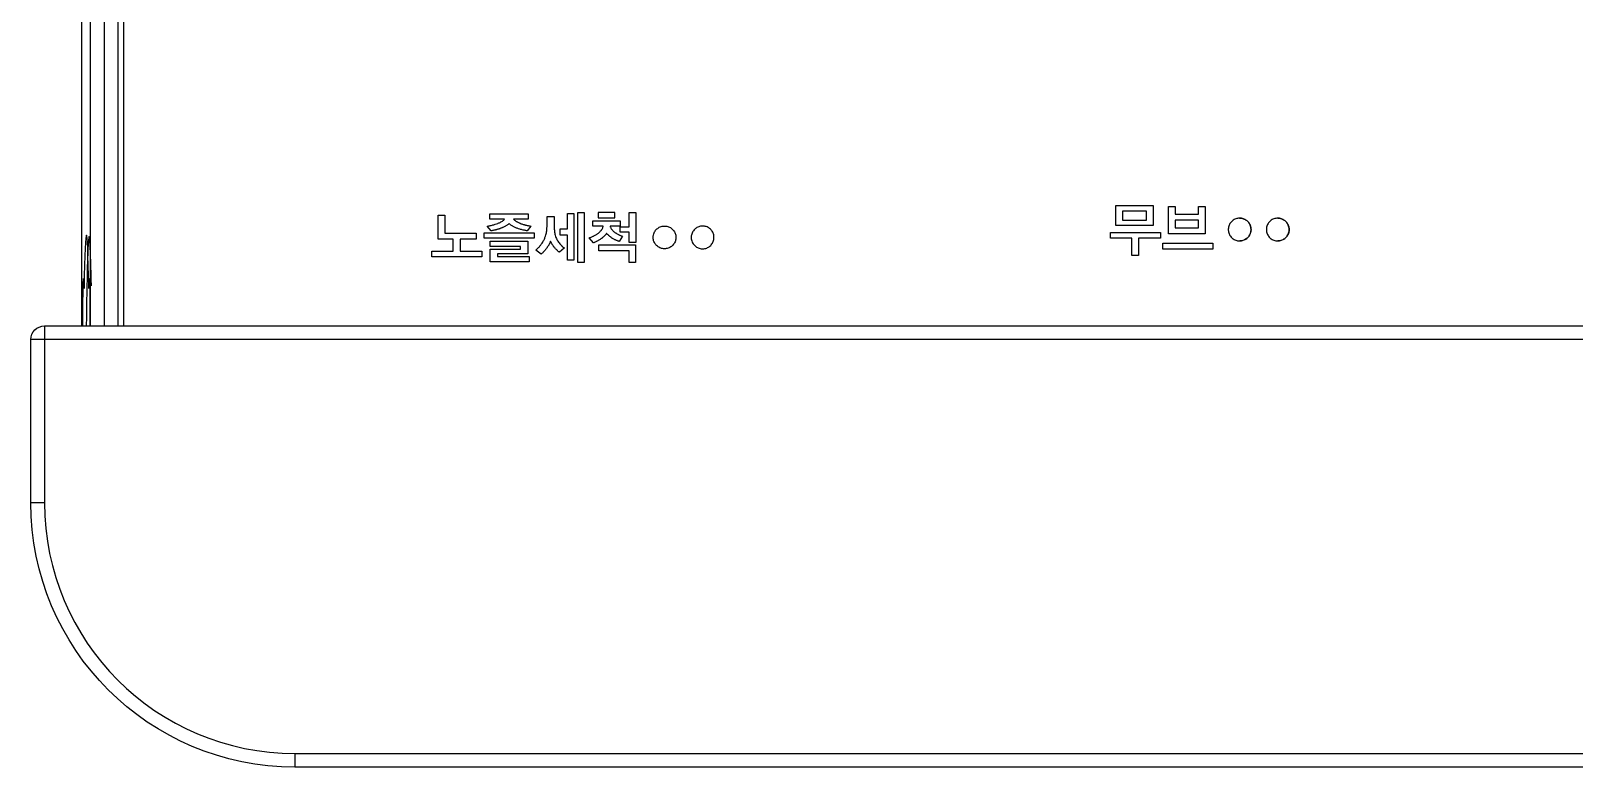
# Model space of a CAD drawing. Header units: millimetres. Extents: x 5 to 3846, y -2727 to 2747.
# Drawn here: x 1358.1 to 1414.7, y -1057.5 to -1030.5 of the extents above; entities that cross this region are included whole.
import ezdxf

# ---------------------------------------------------------------- set-up
doc = ezdxf.new("R2010")
doc.units = ezdxf.units.MM

msp = doc.modelspace()

# ---------------------------------------------------------------- linework, layer by layer
at = {"linetype": 'Continuous'}
for p, q in [((1359.925, -1007.514), (1359.925, -1041.301)), ((1360.257, -1041.301), (1360.257, -1007.514)), ((1360.757, -1007.514), (1360.757, -1041.301)), ((1361.265, -1007.514), (1361.265, -1041.301)), ((1361.465, -1007.514), (1361.465, -1041.301)), ((1373.024, -1037.231), (1373.266, -1037.231)), ((1373.024, -1038.11), (1373.024, -1037.231)), ((1373.266, -1037.231), (1373.266, -1037.899)), ((1373.266, -1037.231), (1373.266, -1037.231)), ((1373.266, -1037.231), (1373.266, -1037.899)), ((1374.924, -1037.183), (1376.332, -1037.183)), ((1374.924, -1037.379), (1374.924, -1037.183)), ((1376.332, -1037.183), (1376.332, -1037.379)), ((1376.332, -1037.183), (1376.332, -1037.379)), ((1376.332, -1037.183), (1376.332, -1037.183)), ((1377.769, -1037.174), (1378.003, -1037.174)), ((1377.769, -1037.742), (1377.769, -1037.174)), ((1378.003, -1037.174), (1378.003, -1038.887)), ((1378.003, -1037.174), (1378.003, -1038.887)), ((1378.003, -1037.174), (1378.003, -1037.174)), ((1378.157, -1037.133), (1378.391, -1037.133)), ((1378.157, -1038.97), (1378.157, -1037.133)), ((1378.391, -1037.133), (1378.391, -1037.133)), ((1378.391, -1037.133), (1378.391, -1038.97)), ((1378.391, -1037.133), (1378.391, -1038.97)), ((1379.519, -1037.134), (1378.906, -1037.134)), ((1378.906, -1037.134), (1378.906, -1037.331)), ((1379.519, -1037.331), (1379.519, -1037.134)), ((1379.519, -1037.134), (1379.519, -1037.134)), ((1379.519, -1037.331), (1379.519, -1037.134)), ((1380.038, -1037.133), (1380.281, -1037.133)), ((1380.038, -1037.659), (1380.038, -1037.133)), ((1380.281, -1037.133), (1380.281, -1038.242)), ((1380.281, -1037.133), (1380.281, -1037.133)), ((1380.281, -1037.133), (1380.281, -1038.242)), ((1397.919, -1036.88), (1399.283, -1036.88)), ((1397.919, -1037.619), (1397.919, -1036.88)), ((1398.162, -1037.087), (1398.162, -1037.412)), ((1399.041, -1037.087), (1398.162, -1037.087)), ((1398.162, -1037.087), (1398.162, -1037.087)), ((1398.162, -1037.087), (1398.162, -1037.412)), ((1399.041, -1037.412), (1399.041, -1037.087)), ((1399.283, -1036.88), (1399.283, -1036.88)), ((1399.283, -1036.88), (1399.283, -1037.619)), ((1399.283, -1036.88), (1399.283, -1037.619)), ((1399.849, -1036.921), (1400.093, -1036.921)), ((1399.849, -1037.915), (1399.849, -1036.921)), ((1400.093, -1036.921), (1400.093, -1037.201)), ((1400.093, -1036.921), (1400.093, -1036.921)), ((1400.093, -1036.921), (1400.093, -1037.201)), ((1400.093, -1037.201), (1400.093, -1037.201)), ((1400.093, -1037.201), (1400.949, -1037.201)), ((1400.949, -1036.921), (1401.194, -1036.921)), ((1400.949, -1037.201), (1400.949, -1036.921)), ((1401.194, -1036.921), (1401.194, -1037.915)), ((1401.194, -1036.921), (1401.194, -1037.915)), ((1401.194, -1036.921), (1401.194, -1036.921)), ((1374.968, -1037.807), (1374.828, -1037.638)), ((1375.467, -1037.379), (1374.924, -1037.379)), ((1374.968, -1037.807), (1374.968, -1037.807)), ((1375.114, -1037.78), (1375.114, -1037.78)), ((1375.327, -1037.717), (1375.327, -1037.717)), ((1375.516, -1037.625), (1375.516, -1037.625)), ((1376.332, -1037.379), (1375.789, -1037.379)), ((1375.891, -1037.461), (1375.891, -1037.461)), ((1376.043, -1037.538), (1376.043, -1037.538)), ((1376.247, -1037.6), (1376.247, -1037.6)), ((1376.428, -1037.638), (1376.288, -1037.807)), ((1376.428, -1037.638), (1376.288, -1037.807)), ((1376.288, -1037.807), (1376.288, -1037.807)), ((1376.332, -1037.379), (1376.332, -1037.379)), ((1376.428, -1037.638), (1376.428, -1037.638)), ((1377.025, -1037.281), (1377.282, -1037.281)), ((1377.025, -1037.592), (1377.025, -1037.281)), ((1377.282, -1037.281), (1377.282, -1037.592)), ((1377.282, -1037.281), (1377.282, -1037.592)), ((1377.282, -1037.281), (1377.282, -1037.281)), ((1377.282, -1037.592), (1377.282, -1037.592)), ((1377.506, -1037.742), (1377.769, -1037.742)), ((1377.506, -1037.972), (1377.506, -1037.742)), ((1378.704, -1037.642), (1378.704, -1037.439)), ((1378.704, -1037.439), (1379.715, -1037.439)), ((1379.082, -1037.642), (1378.704, -1037.642)), ((1378.906, -1037.331), (1379.519, -1037.331)), ((1379.715, -1037.642), (1379.337, -1037.642)), ((1379.405, -1037.762), (1379.405, -1037.762)), ((1379.519, -1037.331), (1379.519, -1037.331)), ((1379.711, -1037.659), (1380.038, -1037.659)), ((1379.711, -1037.863), (1379.711, -1037.659)), ((1379.715, -1037.439), (1379.715, -1037.642)), ((1379.715, -1037.439), (1379.715, -1037.439)), ((1379.715, -1037.439), (1379.715, -1037.642)), ((1379.715, -1037.642), (1379.715, -1037.642)), ((1381.339, -1037.634), (1381.339, -1037.634)), ((1399.283, -1037.619), (1397.919, -1037.619)), ((1398.162, -1037.412), (1399.041, -1037.412)), ((1398.162, -1037.412), (1398.162, -1037.412)), ((1399.283, -1037.619), (1399.283, -1037.619)), ((1400.093, -1037.414), (1400.093, -1037.703)), ((1400.093, -1037.414), (1400.093, -1037.703)), ((1400.949, -1037.414), (1400.093, -1037.414)), ((1400.093, -1037.414), (1400.093, -1037.414)), ((1400.093, -1037.703), (1400.949, -1037.703)), ((1400.093, -1037.703), (1400.093, -1037.703)), ((1400.949, -1037.703), (1400.949, -1037.414)), ((1373.573, -1038.11), (1373.024, -1038.11)), ((1373.266, -1037.899), (1374.419, -1037.899)), ((1373.266, -1037.899), (1373.266, -1037.899)), ((1373.573, -1038.552), (1373.573, -1038.11)), ((1373.832, -1038.11), (1373.832, -1038.552)), ((1374.419, -1038.11), (1373.832, -1038.11)), ((1373.832, -1038.11), (1373.832, -1038.11)), ((1373.832, -1038.11), (1373.832, -1038.552)), ((1374.419, -1037.899), (1374.419, -1038.11)), ((1374.419, -1037.899), (1374.419, -1037.899)), ((1374.419, -1037.899), (1374.419, -1038.11)), ((1374.419, -1038.11), (1374.419, -1038.11)), ((1374.709, -1037.886), (1376.547, -1037.886)), ((1374.709, -1038.085), (1374.709, -1037.886)), ((1376.547, -1038.085), (1374.709, -1038.085)), ((1374.939, -1038.187), (1376.317, -1038.187)), ((1374.939, -1038.379), (1374.939, -1038.187)), ((1376.05, -1038.379), (1374.939, -1038.379)), ((1376.05, -1038.483), (1376.05, -1038.379)), ((1376.317, -1038.187), (1376.317, -1038.653)), ((1376.317, -1038.187), (1376.317, -1038.653)), ((1376.317, -1038.187), (1376.317, -1038.187)), ((1376.547, -1037.886), (1376.547, -1038.085)), ((1376.547, -1037.886), (1376.547, -1037.886)), ((1376.547, -1037.886), (1376.547, -1038.085)), ((1376.547, -1038.085), (1376.547, -1038.085)), ((1377.105, -1038.298), (1377.105, -1038.298)), ((1377.308, -1037.895), (1377.308, -1037.895)), ((1377.411, -1038.17), (1377.411, -1038.17)), ((1377.769, -1037.972), (1377.506, -1037.972)), ((1377.539, -1038.337), (1377.539, -1038.337)), ((1377.769, -1038.887), (1377.769, -1037.972)), ((1378.731, -1038.248), (1378.572, -1038.066)), ((1378.731, -1038.248), (1378.731, -1038.248)), ((1378.85, -1038.195), (1378.85, -1038.195)), ((1378.923, -1038.325), (1380.276, -1038.325)), ((1378.923, -1038.54), (1378.923, -1038.325)), ((1379.005, -1038.104), (1379.005, -1038.104)), ((1379.131, -1037.998), (1379.131, -1037.998)), ((1379.512, -1037.868), (1379.512, -1037.868)), ((1379.672, -1037.958), (1379.672, -1037.958)), ((1379.798, -1038.003), (1379.675, -1038.197)), ((1379.798, -1038.003), (1379.675, -1038.197)), ((1379.675, -1038.197), (1379.675, -1038.197)), ((1380.038, -1037.863), (1379.711, -1037.863)), ((1379.798, -1038.003), (1379.798, -1038.003)), ((1380.038, -1038.242), (1380.038, -1037.863)), ((1380.281, -1038.242), (1380.038, -1038.242)), ((1380.276, -1038.325), (1380.276, -1038.97)), ((1380.276, -1038.325), (1380.276, -1038.325)), ((1380.276, -1038.325), (1380.276, -1038.97)), ((1380.281, -1038.242), (1380.281, -1038.242)), ((1397.717, -1038.078), (1397.717, -1037.867)), ((1397.717, -1037.867), (1399.555, -1037.867)), ((1398.506, -1038.078), (1397.717, -1038.078)), ((1398.506, -1038.712), (1398.506, -1038.078)), ((1398.75, -1038.078), (1398.75, -1038.078)), ((1399.555, -1038.078), (1398.75, -1038.078)), ((1398.75, -1038.078), (1398.75, -1038.712)), ((1398.75, -1038.078), (1398.75, -1038.712)), ((1399.555, -1037.867), (1399.555, -1037.867)), ((1399.555, -1037.867), (1399.555, -1038.078)), ((1399.555, -1037.867), (1399.555, -1038.078)), ((1399.555, -1038.078), (1399.555, -1038.078)), ((1399.638, -1038.268), (1401.476, -1038.268)), ((1399.638, -1038.479), (1399.638, -1038.268)), ((1401.194, -1037.915), (1399.849, -1037.915)), ((1401.194, -1037.915), (1401.194, -1037.915)), ((1401.476, -1038.268), (1401.476, -1038.479)), ((1401.476, -1038.268), (1401.476, -1038.268)), ((1401.476, -1038.268), (1401.476, -1038.479)), ((1372.788, -1038.552), (1373.573, -1038.552)), ((1372.788, -1038.763), (1372.788, -1038.552)), ((1374.626, -1038.763), (1372.788, -1038.763)), ((1373.832, -1038.552), (1374.626, -1038.552)), ((1373.832, -1038.552), (1373.832, -1038.552)), ((1374.626, -1038.552), (1374.626, -1038.552)), ((1374.626, -1038.552), (1374.626, -1038.763)), ((1374.626, -1038.552), (1374.626, -1038.763)), ((1374.626, -1038.763), (1374.626, -1038.763)), ((1374.939, -1038.483), (1376.05, -1038.483)), ((1374.939, -1038.949), (1374.939, -1038.483)), ((1376.361, -1038.949), (1374.939, -1038.949)), ((1375.204, -1038.653), (1375.204, -1038.757)), ((1375.204, -1038.653), (1375.204, -1038.757)), ((1376.317, -1038.653), (1375.204, -1038.653)), ((1375.204, -1038.653), (1375.204, -1038.653)), ((1375.204, -1038.757), (1376.361, -1038.757)), ((1375.204, -1038.757), (1375.204, -1038.757)), ((1376.317, -1038.653), (1376.317, -1038.653)), ((1376.361, -1038.757), (1376.361, -1038.949)), ((1376.361, -1038.757), (1376.361, -1038.949)), ((1376.361, -1038.757), (1376.361, -1038.757)), ((1376.361, -1038.949), (1376.361, -1038.949)), ((1376.812, -1038.663), (1376.61, -1038.525)), ((1376.812, -1038.663), (1376.812, -1038.663)), ((1376.923, -1038.554), (1376.923, -1038.554)), ((1377.023, -1038.425), (1377.023, -1038.425)), ((1377.658, -1038.444), (1377.478, -1038.598)), ((1377.658, -1038.444), (1377.478, -1038.598)), ((1377.478, -1038.598), (1377.478, -1038.598)), ((1377.658, -1038.444), (1377.658, -1038.444)), ((1378.003, -1038.887), (1377.769, -1038.887)), ((1378.003, -1038.887), (1378.003, -1038.887)), ((1378.391, -1038.97), (1378.157, -1038.97)), ((1378.391, -1038.97), (1378.391, -1038.97)), ((1380.036, -1038.54), (1378.923, -1038.54)), ((1380.036, -1038.97), (1380.036, -1038.54)), ((1380.276, -1038.97), (1380.036, -1038.97)), ((1380.276, -1038.97), (1380.276, -1038.97)), ((1381.339, -1038.469), (1381.339, -1038.469)), ((1398.75, -1038.712), (1398.506, -1038.712)), ((1398.75, -1038.712), (1398.75, -1038.712)), ((1401.476, -1038.479), (1399.638, -1038.479)), ((1401.476, -1038.479), (1401.476, -1038.479)), ((1358.065, -1047.802), (1358.065, -1041.802)), ((1358.565, -1041.802), (1358.065, -1041.802)), ((1358.565, -1041.302), (1590.215, -1041.302)), ((1358.565, -1041.302), (1358.565, -1041.802)), ((1590.215, -1041.802), (1358.565, -1041.802)), ((1358.565, -1041.802), (1358.565, -1047.802)), ((1358.565, -1047.802), (1358.065, -1047.802)), ((1367.765, -1057.002), (1581.015, -1057.002)), ((1367.765, -1057.002), (1367.765, -1057.502)), ((1581.015, -1057.502), (1367.765, -1057.502))]:
    msp.add_line(p, q, dxfattribs=at)
at = {"linetype": 'Continuous', "extrusion": (0, 0, -1)}
for centre, radius, start, end in [((-1358.565, -1041.802), 0.5, 0, 90), ((-1367.765, -1047.802), 9.7, 270, 0)]:
    msp.add_arc(centre, radius, start, end, dxfattribs=at)
at = {"linetype": 'Continuous'}
msp.add_arc((1367.765, -1047.802), 9.2, 180, 270, dxfattribs=at)
for centre, major_axis, start_param, end_param in [((1360.106, -1045.214), (0, 7.25), 5.530522, 7.035849), ((1360.206, -1045.214), (0, 7.2), 5.556157, 7.279511), ((1360.206, -1045.214), (0, 7.2), 0.399721, 0.67246)]:
    msp.add_ellipse(centre, major_axis=major_axis, ratio=0.017455, start_param=start_param, end_param=end_param, dxfattribs=at)
for points, knots in [([(1374.828, -1037.638), (1374.847, -1037.635), (1374.865, -1037.632), (1374.902, -1037.625), (1374.92, -1037.621), (1374.962, -1037.612), (1374.986, -1037.606), (1375.009, -1037.6)], [0, 0, 0, 0, 0.304963, 0.304963, 0.609891, 0.609891, 1, 1, 1, 1]), ([(1375.114, -1037.78), (1375.109, -1037.781), (1375.105, -1037.782), (1375.081, -1037.788), (1375.061, -1037.792), (1375.025, -1037.799), (1375.008, -1037.802), (1374.984, -1037.805), (1374.976, -1037.806), (1374.968, -1037.807)], [0, 0, 0, 0, 0.098344, 0.098344, 0.500012, 0.500012, 0.839188, 0.839188, 1, 1, 1, 1]), ([(1375.114, -1037.78), (1375.098, -1037.784), (1375.081, -1037.787), (1375.049, -1037.794), (1375.033, -1037.797), (1375, -1037.803), (1374.984, -1037.805), (1374.968, -1037.807)], [0, 0, 0, 0, 0.339059, 0.339059, 0.669086, 0.669086, 1, 1, 1, 1]), ([(1375.009, -1037.6), (1375.027, -1037.596), (1375.045, -1037.591), (1375.082, -1037.581), (1375.1, -1037.576), (1375.15, -1037.56), (1375.181, -1037.549), (1375.212, -1037.538)], [0, 0, 0, 0, 0.264872, 0.264872, 0.529755, 0.529755, 1, 1, 1, 1]), ([(1375.327, -1037.717), (1375.313, -1037.722), (1375.298, -1037.727), (1375.26, -1037.739), (1375.236, -1037.747), (1375.192, -1037.76), (1375.173, -1037.765), (1375.14, -1037.773), (1375.127, -1037.777), (1375.114, -1037.78)], [0, 0, 0, 0, 0.204625, 0.204625, 0.546008, 0.546008, 0.819031, 0.819031, 1, 1, 1, 1]), ([(1375.327, -1037.717), (1375.308, -1037.724), (1375.289, -1037.73), (1375.25, -1037.742), (1375.231, -1037.748), (1375.179, -1037.763), (1375.147, -1037.772), (1375.114, -1037.78)], [0, 0, 0, 0, 0.272975, 0.272975, 0.545963, 0.545963, 1, 1, 1, 1]), ([(1375.212, -1037.538), (1375.227, -1037.532), (1375.241, -1037.526), (1375.269, -1037.514), (1375.283, -1037.507), (1375.32, -1037.488), (1375.344, -1037.475), (1375.366, -1037.461)], [0, 0, 0, 0, 0.268041, 0.268041, 0.536114, 0.536114, 1, 1, 1, 1]), ([(1375.516, -1037.625), (1375.501, -1037.635), (1375.485, -1037.644), (1375.454, -1037.662), (1375.438, -1037.671), (1375.401, -1037.688), (1375.38, -1037.697), (1375.349, -1037.709), (1375.338, -1037.713), (1375.327, -1037.717)], [0, 0, 0, 0, 0.258237, 0.258237, 0.516471, 0.516471, 0.835864, 0.835864, 1, 1, 1, 1]), ([(1375.516, -1037.625), (1375.501, -1037.635), (1375.485, -1037.644), (1375.454, -1037.662), (1375.438, -1037.671), (1375.391, -1037.693), (1375.359, -1037.706), (1375.327, -1037.717)], [0, 0, 0, 0, 0.258151, 0.258151, 0.516301, 0.516301, 1, 1, 1, 1]), ([(1375.366, -1037.461), (1375.377, -1037.454), (1375.388, -1037.447), (1375.41, -1037.431), (1375.421, -1037.423), (1375.444, -1037.403), (1375.456, -1037.392), (1375.467, -1037.379)], [0, 0, 0, 0, 0.306902, 0.306902, 0.614004, 0.614004, 1, 1, 1, 1]), ([(1375.63, -1037.542), (1375.618, -1037.554), (1375.604, -1037.564), (1375.578, -1037.584), (1375.566, -1037.592), (1375.541, -1037.609), (1375.529, -1037.617), (1375.516, -1037.625)], [0, 0, 0, 0, 0.366307, 0.366307, 0.683017, 0.683017, 1, 1, 1, 1]), ([(1375.74, -1037.625), (1375.725, -1037.616), (1375.711, -1037.606), (1375.685, -1037.588), (1375.673, -1037.58), (1375.651, -1037.562), (1375.639, -1037.553), (1375.63, -1037.542)], [0, 0, 0, 0, 0.37463, 0.37463, 0.685643, 0.685643, 1, 1, 1, 1]), ([(1375.929, -1037.717), (1375.912, -1037.711), (1375.895, -1037.705), (1375.861, -1037.691), (1375.845, -1037.683), (1375.798, -1037.661), (1375.768, -1037.644), (1375.74, -1037.625)], [0, 0, 0, 0, 0.258703, 0.258703, 0.517431, 0.517431, 1, 1, 1, 1]), ([(1375.789, -1037.379), (1375.797, -1037.389), (1375.807, -1037.399), (1375.827, -1037.417), (1375.838, -1037.425), (1375.863, -1037.443), (1375.877, -1037.452), (1375.891, -1037.461)], [0, 0, 0, 0, 0.308091, 0.308091, 0.615077, 0.615077, 1, 1, 1, 1]), ([(1375.891, -1037.461), (1375.904, -1037.469), (1375.917, -1037.477), (1375.943, -1037.491), (1375.956, -1037.498), (1375.986, -1037.513), (1376.003, -1037.52), (1376.027, -1037.531), (1376.035, -1037.534), (1376.043, -1037.538)], [0, 0, 0, 0, 0.263341, 0.263341, 0.526656, 0.526656, 0.849388, 0.849388, 1, 1, 1, 1]), ([(1375.891, -1037.461), (1375.904, -1037.469), (1375.917, -1037.477), (1375.943, -1037.491), (1375.956, -1037.498), (1375.994, -1037.516), (1376.018, -1037.527), (1376.043, -1037.538)], [0, 0, 0, 0, 0.263309, 0.263309, 0.526592, 0.526592, 1, 1, 1, 1]), ([(1376.143, -1037.78), (1376.123, -1037.775), (1376.103, -1037.77), (1376.063, -1037.759), (1376.044, -1037.754), (1375.992, -1037.738), (1375.96, -1037.728), (1375.929, -1037.717)], [0, 0, 0, 0, 0.275929, 0.275929, 0.551823, 0.551823, 1, 1, 1, 1]), ([(1376.043, -1037.538), (1376.061, -1037.544), (1376.079, -1037.55), (1376.114, -1037.562), (1376.132, -1037.568), (1376.172, -1037.58), (1376.194, -1037.586), (1376.227, -1037.595), (1376.237, -1037.598), (1376.247, -1037.6)], [0, 0, 0, 0, 0.26423, 0.26423, 0.528445, 0.528445, 0.851723, 0.851723, 1, 1, 1, 1]), ([(1376.043, -1037.538), (1376.061, -1037.544), (1376.079, -1037.55), (1376.114, -1037.562), (1376.132, -1037.568), (1376.182, -1037.583), (1376.215, -1037.592), (1376.247, -1037.6)], [0, 0, 0, 0, 0.264215, 0.264215, 0.528415, 0.528415, 1, 1, 1, 1]), ([(1376.288, -1037.807), (1376.271, -1037.805), (1376.255, -1037.803), (1376.223, -1037.797), (1376.207, -1037.794), (1376.175, -1037.787), (1376.159, -1037.784), (1376.143, -1037.78)], [0, 0, 0, 0, 0.337239, 0.337239, 0.668408, 0.668408, 1, 1, 1, 1]), ([(1376.247, -1037.6), (1376.261, -1037.604), (1376.275, -1037.607), (1376.311, -1037.615), (1376.334, -1037.621), (1376.375, -1037.629), (1376.394, -1037.632), (1376.418, -1037.636), (1376.423, -1037.637), (1376.428, -1037.638)], [0, 0, 0, 0, 0.228571, 0.228571, 0.609908, 0.609908, 0.914884, 0.914884, 1, 1, 1, 1]), ([(1376.247, -1037.6), (1376.265, -1037.605), (1376.284, -1037.609), (1376.32, -1037.617), (1376.339, -1037.621), (1376.381, -1037.63), (1376.404, -1037.634), (1376.428, -1037.638)], [0, 0, 0, 0, 0.304938, 0.304938, 0.609888, 0.609888, 1, 1, 1, 1]), ([(1377.008, -1037.848), (1377.012, -1037.825), (1377.014, -1037.802), (1377.019, -1037.755), (1377.02, -1037.732), (1377.024, -1037.67), (1377.025, -1037.631), (1377.025, -1037.592)], [0, 0, 0, 0, 0.272316, 0.272316, 0.544598, 0.544598, 1, 1, 1, 1]), ([(1377.282, -1037.592), (1377.282, -1037.619), (1377.282, -1037.645), (1377.285, -1037.699), (1377.287, -1037.726), (1377.294, -1037.8), (1377.3, -1037.848), (1377.308, -1037.895)], [0, 0, 0, 0, 0.264293, 0.264293, 0.528568, 0.528568, 1, 1, 1, 1]), ([(1377.282, -1037.592), (1377.282, -1037.619), (1377.282, -1037.645), (1377.285, -1037.699), (1377.287, -1037.726), (1377.294, -1037.8), (1377.3, -1037.848), (1377.308, -1037.895)], [0, 0, 0, 0, 0.264293, 0.264293, 0.528568, 0.528568, 1, 1, 1, 1]), ([(1378.894, -1037.903), (1378.905, -1037.895), (1378.915, -1037.887), (1378.943, -1037.865), (1378.959, -1037.85), (1378.987, -1037.821), (1378.999, -1037.808), (1379.016, -1037.787), (1379.021, -1037.779), (1379.027, -1037.771)], [0, 0, 0, 0, 0.209619, 0.209619, 0.563192, 0.563192, 0.845026, 0.845026, 1, 1, 1, 1]), ([(1379.027, -1037.771), (1379.033, -1037.762), (1379.038, -1037.753), (1379.052, -1037.729), (1379.06, -1037.713), (1379.072, -1037.684), (1379.076, -1037.67), (1379.08, -1037.652), (1379.081, -1037.647), (1379.082, -1037.642)], [0, 0, 0, 0, 0.221119, 0.221119, 0.59698, 0.59698, 0.896207, 0.896207, 1, 1, 1, 1]), ([(1379.337, -1037.642), (1379.337, -1037.642), (1379.337, -1037.642), (1379.341, -1037.654), (1379.346, -1037.666), (1379.358, -1037.69), (1379.364, -1037.701), (1379.379, -1037.726), (1379.387, -1037.739), (1379.399, -1037.755), (1379.402, -1037.759), (1379.405, -1037.762)], [0, 0, 0, 0, 0.000085, 0.000085, 0.282002, 0.282002, 0.563705, 0.563705, 0.900308, 0.900308, 1, 1, 1, 1]), ([(1379.405, -1037.762), (1379.411, -1037.77), (1379.417, -1037.777), (1379.433, -1037.797), (1379.444, -1037.809), (1379.465, -1037.829), (1379.475, -1037.837), (1379.493, -1037.853), (1379.503, -1037.861), (1379.512, -1037.868)], [0, 0, 0, 0, 0.189774, 0.189774, 0.509164, 0.509164, 0.763723, 0.763723, 1, 1, 1, 1]), ([(1379.405, -1037.762), (1379.411, -1037.77), (1379.417, -1037.777), (1379.433, -1037.797), (1379.444, -1037.809), (1379.465, -1037.829), (1379.475, -1037.837), (1379.493, -1037.853), (1379.503, -1037.861), (1379.512, -1037.868)], [0, 0, 0, 0, 0.189777, 0.189777, 0.509167, 0.509167, 0.763726, 0.763726, 1, 1, 1, 1]), ([(1380.93, -1037.964), (1380.92, -1038.01), (1380.918, -1038.058), (1380.93, -1038.151), (1380.944, -1038.197), (1380.986, -1038.281), (1381.015, -1038.319), (1381.082, -1038.384), (1381.122, -1038.412), (1381.207, -1038.451), (1381.253, -1038.463), (1381.346, -1038.472), (1381.394, -1038.468), (1381.485, -1038.446), (1381.529, -1038.426), (1381.607, -1038.375), (1381.642, -1038.342), (1381.699, -1038.268), (1381.722, -1038.225), (1381.751, -1038.136), (1381.757, -1038.088), (1381.755, -1037.995), (1381.746, -1037.948), (1381.713, -1037.86), (1381.689, -1037.819), (1381.629, -1037.747), (1381.592, -1037.716), (1381.512, -1037.668), (1381.467, -1037.651), (1381.375, -1037.633), (1381.327, -1037.631), (1381.235, -1037.644), (1381.188, -1037.659), (1381.105, -1037.702), (1381.067, -1037.731), (1381.003, -1037.798), (1380.976, -1037.839), (1380.945, -1037.908), (1380.936, -1037.936), (1380.93, -1037.964)], [0, 0, 0, 0, 0.053814, 0.053814, 0.107664, 0.107664, 0.161066, 0.161066, 0.214966, 0.214966, 0.268794, 0.268794, 0.322154, 0.322154, 0.376181, 0.376181, 0.429547, 0.429547, 0.483536, 0.483536, 0.537151, 0.537151, 0.59099, 0.59099, 0.644588, 0.644588, 0.698162, 0.698162, 0.75207, 0.75207, 0.805426, 0.805426, 0.859642, 0.859642, 0.913049, 0.913049, 0.966893, 0.966893, 1, 1, 1, 1]), ([(1382.328, -1038.138), (1382.318, -1038.092), (1382.316, -1038.044), (1382.328, -1037.951), (1382.342, -1037.905), (1382.385, -1037.822), (1382.413, -1037.783), (1382.48, -1037.719), (1382.52, -1037.691), (1382.605, -1037.652), (1382.651, -1037.64), (1382.744, -1037.631), (1382.792, -1037.635), (1382.883, -1037.657), (1382.928, -1037.676), (1383.006, -1037.728), (1383.041, -1037.761), (1383.098, -1037.835), (1383.12, -1037.878), (1383.149, -1037.967), (1383.156, -1038.014), (1383.154, -1038.107), (1383.145, -1038.155), (1383.112, -1038.242), (1383.087, -1038.284), (1383.027, -1038.355), (1382.991, -1038.387), (1382.91, -1038.435), (1382.865, -1038.452), (1382.773, -1038.47), (1382.726, -1038.472), (1382.633, -1038.459), (1382.587, -1038.444), (1382.504, -1038.401), (1382.466, -1038.373), (1382.401, -1038.305), (1382.374, -1038.265), (1382.343, -1038.195), (1382.334, -1038.167), (1382.328, -1038.138)], [0, 0, 0, 0, 0.053786, 0.053786, 0.107614, 0.107614, 0.16092, 0.16092, 0.214707, 0.214707, 0.268507, 0.268507, 0.32195, 0.32195, 0.376114, 0.376114, 0.429525, 0.429525, 0.483447, 0.483447, 0.536943, 0.536943, 0.590717, 0.590717, 0.644364, 0.644364, 0.698041, 0.698041, 0.752012, 0.752012, 0.805336, 0.805336, 0.859446, 0.859446, 0.912797, 0.912797, 0.966679, 0.966679, 1, 1, 1, 1]), ([(1402.878, -1037.718), (1402.883, -1037.764), (1402.88, -1037.812), (1402.858, -1037.904), (1402.84, -1037.948), (1402.789, -1038.027), (1402.757, -1038.062), (1402.683, -1038.12), (1402.641, -1038.143), (1402.552, -1038.173), (1402.505, -1038.181), (1402.411, -1038.179), (1402.364, -1038.171), (1402.276, -1038.139), (1402.235, -1038.115), (1402.162, -1038.056), (1402.131, -1038.02), (1402.082, -1037.94), (1402.064, -1037.895), (1402.044, -1037.803), (1402.042, -1037.756), (1402.054, -1037.663), (1402.068, -1037.617), (1402.11, -1037.533), (1402.138, -1037.495), (1402.205, -1037.43), (1402.245, -1037.402), (1402.33, -1037.363), (1402.377, -1037.351), (1402.47, -1037.342), (1402.518, -1037.345), (1402.609, -1037.368), (1402.653, -1037.387), (1402.731, -1037.438), (1402.766, -1037.471), (1402.823, -1037.545), (1402.845, -1037.588), (1402.869, -1037.66), (1402.875, -1037.689), (1402.878, -1037.718)], [0, 0, 0, 0, 0.053822, 0.053822, 0.107683, 0.107683, 0.161165, 0.161165, 0.215193, 0.215193, 0.268731, 0.268731, 0.322352, 0.322352, 0.375947, 0.375947, 0.429611, 0.429611, 0.483706, 0.483706, 0.537127, 0.537127, 0.591147, 0.591147, 0.644444, 0.644444, 0.698296, 0.698296, 0.752178, 0.752178, 0.805602, 0.805602, 0.859637, 0.859637, 0.912999, 0.912999, 0.96694, 0.96694, 1, 1, 1, 1]), ([(1402.462, -1037.344), (1402.496, -1037.344), (1402.53, -1037.348), (1402.609, -1037.368), (1402.653, -1037.387), (1402.731, -1037.439), (1402.766, -1037.471), (1402.823, -1037.545), (1402.845, -1037.588), (1402.864, -1037.647), (1402.868, -1037.661), (1402.871, -1037.675)], [0, 0, 0, 0, 0.178471, 0.178471, 0.427759, 0.427759, 0.673946, 0.673946, 0.922804, 0.922804, 1, 1, 1, 1]), ([(1402.871, -1037.675), (1402.878, -1037.707), (1402.881, -1037.739), (1402.879, -1037.818), (1402.87, -1037.865), (1402.837, -1037.953), (1402.813, -1037.994), (1402.753, -1038.066), (1402.716, -1038.097), (1402.636, -1038.145), (1402.591, -1038.163), (1402.518, -1038.177), (1402.491, -1038.18), (1402.463, -1038.18)], [0, 0, 0, 0, 0.129988, 0.129988, 0.32, 0.32, 0.509577, 0.509577, 0.699266, 0.699266, 0.889911, 0.889911, 1, 1, 1, 1]), ([(1404.277, -1037.718), (1404.281, -1037.764), (1404.279, -1037.812), (1404.257, -1037.904), (1404.238, -1037.948), (1404.188, -1038.027), (1404.156, -1038.062), (1404.082, -1038.12), (1404.039, -1038.143), (1403.951, -1038.173), (1403.903, -1038.181), (1403.81, -1038.179), (1403.763, -1038.171), (1403.675, -1038.139), (1403.633, -1038.115), (1403.561, -1038.056), (1403.529, -1038.02), (1403.48, -1037.94), (1403.462, -1037.895), (1403.443, -1037.803), (1403.441, -1037.756), (1403.452, -1037.663), (1403.466, -1037.617), (1403.509, -1037.533), (1403.537, -1037.495), (1403.604, -1037.43), (1403.643, -1037.402), (1403.729, -1037.363), (1403.775, -1037.351), (1403.868, -1037.342), (1403.916, -1037.345), (1404.007, -1037.368), (1404.051, -1037.387), (1404.129, -1037.438), (1404.164, -1037.471), (1404.221, -1037.545), (1404.244, -1037.588), (1404.267, -1037.66), (1404.274, -1037.689), (1404.277, -1037.718)], [0, 0, 0, 0, 0.053787, 0.053787, 0.107612, 0.107612, 0.161077, 0.161077, 0.215119, 0.215119, 0.268684, 0.268684, 0.32231, 0.32231, 0.375909, 0.375909, 0.429594, 0.429594, 0.4837, 0.4837, 0.537107, 0.537107, 0.59109, 0.59109, 0.644363, 0.644363, 0.698218, 0.698218, 0.752122, 0.752122, 0.805557, 0.805557, 0.859591, 0.859591, 0.912976, 0.912976, 0.966938, 0.966938, 1, 1, 1, 1]), ([(1403.861, -1037.344), (1403.895, -1037.344), (1403.929, -1037.348), (1404.007, -1037.368), (1404.051, -1037.387), (1404.13, -1037.439), (1404.165, -1037.471), (1404.221, -1037.545), (1404.244, -1037.588), (1404.263, -1037.647), (1404.267, -1037.661), (1404.27, -1037.675)], [0, 0, 0, 0, 0.178251, 0.178251, 0.427515, 0.427515, 0.67379, 0.67379, 0.922727, 0.922727, 1, 1, 1, 1]), ([(1404.27, -1037.675), (1404.276, -1037.707), (1404.279, -1037.739), (1404.278, -1037.818), (1404.269, -1037.865), (1404.236, -1037.953), (1404.212, -1037.994), (1404.152, -1038.066), (1404.115, -1038.097), (1404.034, -1038.145), (1403.989, -1038.163), (1403.917, -1038.177), (1403.889, -1038.18), (1403.862, -1038.18)], [0, 0, 0, 0, 0.129909, 0.129909, 0.319802, 0.319802, 0.509265, 0.509265, 0.698944, 0.698944, 0.889679, 0.889679, 1, 1, 1, 1]), ([(1376.61, -1038.525), (1376.61, -1038.525), (1376.61, -1038.525), (1376.628, -1038.51), (1376.646, -1038.493), (1376.681, -1038.459), (1376.698, -1038.442), (1376.737, -1038.398), (1376.759, -1038.372), (1376.781, -1038.344)], [0, 0, 0, 0, 0.000088, 0.000088, 0.292579, 0.292579, 0.584871, 0.584871, 1, 1, 1, 1]), ([(1376.781, -1038.344), (1376.792, -1038.33), (1376.803, -1038.316), (1376.831, -1038.277), (1376.848, -1038.251), (1376.876, -1038.205), (1376.888, -1038.184), (1376.908, -1038.145), (1376.917, -1038.128), (1376.925, -1038.11)], [0, 0, 0, 0, 0.196308, 0.196308, 0.525871, 0.525871, 0.788819, 0.788819, 1, 1, 1, 1]), ([(1376.925, -1038.11), (1376.933, -1038.092), (1376.941, -1038.073), (1376.961, -1038.023), (1376.973, -1037.992), (1376.99, -1037.934), (1376.997, -1037.908), (1377.005, -1037.87), (1377.007, -1037.859), (1377.008, -1037.848)], [0, 0, 0, 0, 0.21815, 0.21815, 0.584687, 0.584687, 0.877256, 0.877256, 1, 1, 1, 1]), ([(1377.105, -1038.298), (1377.104, -1038.3), (1377.103, -1038.302), (1377.096, -1038.314), (1377.09, -1038.324), (1377.078, -1038.343), (1377.071, -1038.353), (1377.056, -1038.376), (1377.048, -1038.389), (1377.033, -1038.41), (1377.028, -1038.418), (1377.023, -1038.425)], [0, 0, 0, 0, 0.048786, 0.048786, 0.274347, 0.274347, 0.499996, 0.499996, 0.817077, 0.817077, 1, 1, 1, 1]), ([(1377.105, -1038.298), (1377.104, -1038.3), (1377.103, -1038.302), (1377.096, -1038.314), (1377.09, -1038.324), (1377.078, -1038.343), (1377.071, -1038.353), (1377.056, -1038.376), (1377.048, -1038.389), (1377.033, -1038.41), (1377.028, -1038.418), (1377.023, -1038.425)], [0, 0, 0, 0, 0.048787, 0.048787, 0.274349, 0.274349, 0.499998, 0.499998, 0.817079, 0.817079, 1, 1, 1, 1]), ([(1377.152, -1038.194), (1377.15, -1038.201), (1377.148, -1038.207), (1377.141, -1038.226), (1377.136, -1038.237), (1377.127, -1038.257), (1377.123, -1038.266), (1377.114, -1038.283), (1377.11, -1038.29), (1377.105, -1038.298)], [0, 0, 0, 0, 0.192143, 0.192143, 0.513513, 0.513513, 0.770303, 0.770303, 1, 1, 1, 1]), ([(1377.206, -1038.296), (1377.2, -1038.286), (1377.195, -1038.277), (1377.185, -1038.258), (1377.18, -1038.249), (1377.169, -1038.228), (1377.163, -1038.217), (1377.156, -1038.201), (1377.154, -1038.197), (1377.152, -1038.194)], [0, 0, 0, 0, 0.278437, 0.278437, 0.556846, 0.556846, 0.890714, 0.890714, 1, 1, 1, 1]), ([(1377.274, -1038.394), (1377.268, -1038.387), (1377.263, -1038.38), (1377.25, -1038.362), (1377.241, -1038.35), (1377.227, -1038.329), (1377.221, -1038.32), (1377.212, -1038.305), (1377.209, -1038.3), (1377.206, -1038.296)], [0, 0, 0, 0, 0.214399, 0.214399, 0.572243, 0.572243, 0.858387, 0.858387, 1, 1, 1, 1]), ([(1377.381, -1038.513), (1377.37, -1038.503), (1377.36, -1038.493), (1377.34, -1038.472), (1377.33, -1038.461), (1377.309, -1038.437), (1377.297, -1038.423), (1377.282, -1038.404), (1377.278, -1038.399), (1377.274, -1038.394)], [0, 0, 0, 0, 0.272576, 0.272576, 0.545126, 0.545126, 0.874693, 0.874693, 1, 1, 1, 1]), ([(1377.308, -1037.895), (1377.312, -1037.921), (1377.318, -1037.947), (1377.331, -1037.999), (1377.34, -1038.025), (1377.359, -1038.075), (1377.371, -1038.1), (1377.392, -1038.139), (1377.401, -1038.155), (1377.411, -1038.17)], [0, 0, 0, 0, 0.269894, 0.269894, 0.544088, 0.544088, 0.816382, 0.816382, 1, 1, 1, 1]), ([(1377.308, -1037.895), (1377.312, -1037.921), (1377.318, -1037.947), (1377.331, -1037.999), (1377.34, -1038.025), (1377.359, -1038.075), (1377.371, -1038.1), (1377.392, -1038.139), (1377.401, -1038.155), (1377.411, -1038.17)], [0, 0, 0, 0, 0.269895, 0.269895, 0.544089, 0.544089, 0.816383, 0.816383, 1, 1, 1, 1]), ([(1377.411, -1038.17), (1377.416, -1038.177), (1377.421, -1038.184), (1377.44, -1038.213), (1377.456, -1038.235), (1377.485, -1038.274), (1377.498, -1038.292), (1377.521, -1038.318), (1377.53, -1038.328), (1377.539, -1038.337)], [0, 0, 0, 0, 0.12138, 0.12138, 0.500017, 0.500017, 0.816188, 0.816188, 1, 1, 1, 1]), ([(1377.411, -1038.17), (1377.416, -1038.177), (1377.421, -1038.184), (1377.44, -1038.213), (1377.456, -1038.235), (1377.485, -1038.274), (1377.498, -1038.292), (1377.521, -1038.318), (1377.53, -1038.328), (1377.539, -1038.337)], [0, 0, 0, 0, 0.121378, 0.121378, 0.500015, 0.500015, 0.816186, 0.816186, 1, 1, 1, 1]), ([(1377.539, -1038.337), (1377.544, -1038.343), (1377.55, -1038.348), (1377.569, -1038.367), (1377.583, -1038.381), (1377.607, -1038.403), (1377.618, -1038.412), (1377.638, -1038.428), (1377.648, -1038.436), (1377.658, -1038.444)], [0, 0, 0, 0, 0.146787, 0.146787, 0.508972, 0.508972, 0.763426, 0.763426, 1, 1, 1, 1]), ([(1377.539, -1038.337), (1377.548, -1038.347), (1377.558, -1038.356), (1377.577, -1038.375), (1377.587, -1038.385), (1377.61, -1038.405), (1377.623, -1038.416), (1377.643, -1038.432), (1377.65, -1038.438), (1377.658, -1038.444)], [0, 0, 0, 0, 0.254477, 0.254477, 0.508943, 0.508943, 0.825067, 0.825067, 1, 1, 1, 1]), ([(1378.572, -1038.066), (1378.588, -1038.061), (1378.604, -1038.056), (1378.634, -1038.044), (1378.649, -1038.038), (1378.682, -1038.024), (1378.7, -1038.016), (1378.721, -1038.007), (1378.725, -1038.005), (1378.728, -1038.003)], [0, 0, 0, 0, 0.29287, 0.29287, 0.585644, 0.585644, 0.930233, 0.930233, 1, 1, 1, 1]), ([(1378.728, -1038.003), (1378.739, -1037.998), (1378.75, -1037.993), (1378.779, -1037.977), (1378.797, -1037.967), (1378.829, -1037.948), (1378.843, -1037.939), (1378.869, -1037.921), (1378.882, -1037.912), (1378.894, -1037.903)], [0, 0, 0, 0, 0.189272, 0.189272, 0.506577, 0.506577, 0.759832, 0.759832, 1, 1, 1, 1]), ([(1378.85, -1038.195), (1378.846, -1038.198), (1378.842, -1038.2), (1378.823, -1038.209), (1378.807, -1038.217), (1378.778, -1038.23), (1378.765, -1038.236), (1378.745, -1038.243), (1378.738, -1038.246), (1378.731, -1038.248)], [0, 0, 0, 0, 0.104852, 0.104852, 0.500016, 0.500016, 0.832728, 0.832728, 1, 1, 1, 1]), ([(1379.005, -1038.104), (1378.995, -1038.11), (1378.985, -1038.117), (1378.959, -1038.134), (1378.943, -1038.144), (1378.912, -1038.162), (1378.899, -1038.17), (1378.874, -1038.183), (1378.862, -1038.19), (1378.85, -1038.195)], [0, 0, 0, 0, 0.19504, 0.19504, 0.520586, 0.520586, 0.78089, 0.78089, 1, 1, 1, 1]), ([(1379.005, -1038.104), (1378.995, -1038.11), (1378.985, -1038.117), (1378.959, -1038.134), (1378.943, -1038.144), (1378.912, -1038.162), (1378.899, -1038.17), (1378.874, -1038.183), (1378.862, -1038.19), (1378.85, -1038.195)], [0, 0, 0, 0, 0.195037, 0.195037, 0.520583, 0.520583, 0.780887, 0.780887, 1, 1, 1, 1]), ([(1379.131, -1037.998), (1379.121, -1038.008), (1379.11, -1038.019), (1379.089, -1038.039), (1379.077, -1038.049), (1379.052, -1038.069), (1379.038, -1038.08), (1379.017, -1038.095), (1379.011, -1038.099), (1379.005, -1038.104)], [0, 0, 0, 0, 0.268719, 0.268719, 0.537352, 0.537352, 0.864048, 0.864048, 1, 1, 1, 1]), ([(1379.131, -1037.998), (1379.121, -1038.008), (1379.11, -1038.019), (1379.089, -1038.039), (1379.077, -1038.049), (1379.052, -1038.069), (1379.038, -1038.08), (1379.017, -1038.095), (1379.011, -1038.099), (1379.005, -1038.104)], [0, 0, 0, 0, 0.268718, 0.268718, 0.53735, 0.53735, 0.864045, 0.864045, 1, 1, 1, 1]), ([(1379.212, -1037.901), (1379.212, -1037.901), (1379.212, -1037.901), (1379.205, -1037.912), (1379.197, -1037.922), (1379.181, -1037.942), (1379.173, -1037.952), (1379.155, -1037.973), (1379.144, -1037.984), (1379.133, -1037.995), (1379.132, -1037.997), (1379.131, -1037.998)], [0, 0, 0, 0, 0.000117, 0.000117, 0.305029, 0.305029, 0.609724, 0.609724, 0.963177, 0.963177, 1, 1, 1, 1]), ([(1379.297, -1037.988), (1379.291, -1037.982), (1379.285, -1037.976), (1379.268, -1037.961), (1379.258, -1037.951), (1379.24, -1037.933), (1379.232, -1037.925), (1379.22, -1037.911), (1379.216, -1037.906), (1379.212, -1037.901)], [0, 0, 0, 0, 0.208982, 0.208982, 0.557896, 0.557896, 0.836883, 0.836883, 1, 1, 1, 1]), ([(1379.408, -1038.075), (1379.4, -1038.069), (1379.393, -1038.064), (1379.373, -1038.05), (1379.361, -1038.04), (1379.339, -1038.023), (1379.329, -1038.015), (1379.312, -1038.001), (1379.305, -1037.994), (1379.297, -1037.988)], [0, 0, 0, 0, 0.196313, 0.196313, 0.523933, 0.523933, 0.785914, 0.785914, 1, 1, 1, 1]), ([(1379.554, -1038.154), (1379.541, -1038.148), (1379.528, -1038.142), (1379.503, -1038.129), (1379.491, -1038.123), (1379.463, -1038.108), (1379.448, -1038.099), (1379.424, -1038.085), (1379.416, -1038.08), (1379.408, -1038.075)], [0, 0, 0, 0, 0.253441, 0.253441, 0.506891, 0.506891, 0.822359, 0.822359, 1, 1, 1, 1]), ([(1379.512, -1037.868), (1379.523, -1037.875), (1379.534, -1037.882), (1379.563, -1037.901), (1379.581, -1037.912), (1379.615, -1037.931), (1379.63, -1037.939), (1379.654, -1037.95), (1379.663, -1037.955), (1379.672, -1037.958)], [0, 0, 0, 0, 0.2101, 0.2101, 0.561619, 0.561619, 0.842471, 0.842471, 1, 1, 1, 1]), ([(1379.512, -1037.868), (1379.523, -1037.875), (1379.534, -1037.882), (1379.563, -1037.901), (1379.581, -1037.912), (1379.615, -1037.931), (1379.63, -1037.939), (1379.654, -1037.95), (1379.663, -1037.955), (1379.672, -1037.958)], [0, 0, 0, 0, 0.210103, 0.210103, 0.561622, 0.561622, 0.842474, 0.842474, 1, 1, 1, 1]), ([(1379.675, -1038.197), (1379.662, -1038.194), (1379.648, -1038.19), (1379.622, -1038.181), (1379.608, -1038.176), (1379.581, -1038.165), (1379.567, -1038.16), (1379.554, -1038.154)], [0, 0, 0, 0, 0.319315, 0.319315, 0.659216, 0.659216, 1, 1, 1, 1]), ([(1379.672, -1037.958), (1379.681, -1037.962), (1379.69, -1037.966), (1379.715, -1037.976), (1379.731, -1037.982), (1379.76, -1037.992), (1379.773, -1037.996), (1379.79, -1038.001), (1379.794, -1038.002), (1379.798, -1038.003)], [0, 0, 0, 0, 0.226141, 0.226141, 0.603964, 0.603964, 0.906092, 0.906092, 1, 1, 1, 1]), ([(1379.672, -1037.958), (1379.681, -1037.962), (1379.69, -1037.966), (1379.715, -1037.976), (1379.731, -1037.982), (1379.76, -1037.992), (1379.773, -1037.996), (1379.79, -1038.001), (1379.794, -1038.002), (1379.798, -1038.003)], [0, 0, 0, 0, 0.226145, 0.226145, 0.60397, 0.60397, 0.906097, 0.906097, 1, 1, 1, 1]), ([(1376.923, -1038.554), (1376.913, -1038.564), (1376.904, -1038.574), (1376.884, -1038.594), (1376.875, -1038.604), (1376.852, -1038.626), (1376.84, -1038.638), (1376.822, -1038.654), (1376.817, -1038.658), (1376.812, -1038.663)], [0, 0, 0, 0, 0.26952, 0.26952, 0.539033, 0.539033, 0.866285, 0.866285, 1, 1, 1, 1]), ([(1377.023, -1038.425), (1377.017, -1038.435), (1377.01, -1038.444), (1376.992, -1038.468), (1376.981, -1038.484), (1376.96, -1038.51), (1376.95, -1038.522), (1376.934, -1038.54), (1376.929, -1038.547), (1376.923, -1038.554)], [0, 0, 0, 0, 0.209286, 0.209286, 0.558643, 0.558643, 0.83798, 0.83798, 1, 1, 1, 1]), ([(1377.023, -1038.425), (1377.017, -1038.435), (1377.01, -1038.444), (1376.992, -1038.468), (1376.981, -1038.484), (1376.96, -1038.51), (1376.95, -1038.522), (1376.934, -1038.54), (1376.929, -1038.547), (1376.923, -1038.554)], [0, 0, 0, 0, 0.209288, 0.209288, 0.558646, 0.558646, 0.837983, 0.837983, 1, 1, 1, 1]), ([(1377.478, -1038.598), (1377.469, -1038.591), (1377.459, -1038.583), (1377.441, -1038.567), (1377.432, -1038.559), (1377.412, -1038.541), (1377.401, -1038.532), (1377.387, -1038.519), (1377.384, -1038.516), (1377.381, -1038.513)], [0, 0, 0, 0, 0.282405, 0.282405, 0.564807, 0.564807, 0.901649, 0.901649, 1, 1, 1, 1]), ([(1360.193, -1039.923), (1360.198, -1039.647), (1360.206, -1039.516), (1360.22, -1039.618), (1360.227, -1039.852), (1360.235, -1040.512), (1360.237, -1040.917), (1360.236, -1041.299)], [0, 0, 0, 0, 0.341961, 0.341961, 0.683921, 0.683921, 1, 1, 1, 1]), ([(1359.977, -1041.299), (1359.976, -1040.917), (1359.977, -1040.512), (1359.985, -1039.852), (1359.992, -1039.618), (1360.001, -1039.56), (1360.002, -1039.556), (1360.003, -1039.556)], [0, 0, 0, 0, 0.44709, 0.44709, 0.930789, 0.930789, 1, 1, 1, 1])]:
    msp.add_open_spline(points, degree=3, knots=knots, dxfattribs=at)

doc.saveas('drawing.dxf')
